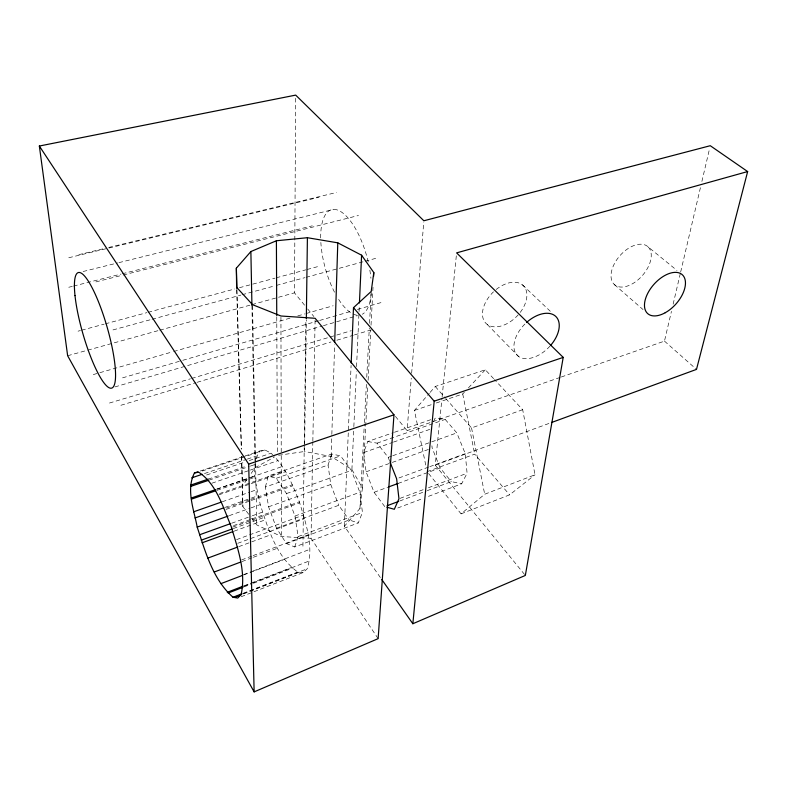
<?xml version="1.0" encoding="UTF-8"?>
<svg xmlns="http://www.w3.org/2000/svg" width="787" height="787" viewBox="0 0 787 787"><rect width="100%" height="100%" fill="white"/><g stroke="black" fill="none" stroke-linecap="round" stroke-linejoin="round"><path stroke-width="0.59" stroke-dasharray="3.94 2.95" d="M304.589 305.189L294.495 292.833L294.81 241.255M294.81 240.025L295.676 97.568M302.936 546.208L304.264 444.645M304.274 443.415L305.887 319.837M380.377 577.52L344.372 526.277L359.944 508.51L362.413 488.088L351.907 469.505L331.16 456.499L304.559 451.502L306.31 320.034M378.134 638.641L311.032 538.328L312.813 442.442M312.842 441.212L315.134 318.282M331.16 456.499L331.809 435.624M331.839 434.404L334.623 344.765M241.166 596.733L303.182 572.533L307.215 568.765C314.229 546.631 305.73 523.129 299.385 501.821C292.853 485.481 286.094 468.324 273.463 455.643M344.372 526.277L351.091 365.394M351.907 469.505L353.796 427.872M353.845 426.643L356.334 371.543M356.56 366.644L358.99 312.764M359.049 311.534L359.325 305.415M359.944 508.51L364.332 423.888M364.401 422.658L366.437 383.417M366.752 377.288L369.3 328.228M369.556 323.319L371.208 291.436M362.413 488.088L367.854 385.217M368.109 380.318L370.766 330.107M371.021 325.208L373.028 287.245M560.118 377.406L407.066 430.637L411.267 378.173M411.65 373.294L423.76 221.993M524.565 574.49L435.241 465.127L441.999 398.045M442.117 396.825L456.362 255.322M303.182 572.533L297.771 572.07C276.178 556.547 268.239 528.736 260.231 504.605C257.152 487.527 249.39 466.721 259.966 450.961L264.904 449.957L271.112 453.184L272.676 454.817M561.279 377.003L664.474 341.115L671.459 311.327M673.131 304.185L680.391 273.197M680.666 272.007L700.489 187.414M701.886 181.453L709.707 148.094M265.396 487.015L268.239 476.017L331.711 454.01L340.574 455.87L351.395 470.459L359.846 492.268L362.453 512.455L358.272 522.932L294.741 546.985L286.458 543.581L276.532 528.225L268.574 506.808L265.396 487.015L328.061 465.038L331.711 454.01M294.741 546.985L298.096 536.586L294.968 516.026L286.527 493.557L276.257 478.299L268.239 476.017M384.774 506.612L374.071 492.288L366.093 471.816L363.653 452.564L367.745 441.527L393.293 432.673M433.617 421.498L435.083 418.182L445.196 419.392L456.814 432.909L465.265 453.656L467.084 473.223L461.654 483.798L427.42 496.754M248.731 514.314L242.888 506.592L242.534 485.953L247.836 478.25M251.142 473.44L255.116 467.665L274.22 457.188M425.737 465.087L414.434 410.421L429.348 393.274M430.135 392.369L435.25 386.486L485.323 369.792L493.616 378.655M436.283 402.983L462.736 393.982L464.36 392.241M468.413 387.902L485.323 369.792M428.571 473.489L461.074 513.842L484.694 494.236L535.012 474.768L522.686 409.712L494.443 379.541M461.074 513.842L509.622 494.846L535.012 474.768M243.409 593.595L307.215 568.765M243.439 593.919L299.247 572.198M243.252 593.28L297.771 572.07M244.432 585.666L291.387 567.535M243.911 586.217L251.83 583.157M252.961 582.724L309.527 560.865M244.177 586.836L252.204 583.738M253.355 583.285L292.341 568.214M243.704 574.579L251.692 571.529M252.834 571.096L309.891 549.316M243.577 574.992L284.481 559.37M397.75 507.989L422.855 498.486M241.599 559.921L251.938 556.035M253.089 555.602L308.238 534.875M286.458 543.581L349.172 520L358.272 522.932M399.698 501.004L426.082 491.088M427.233 490.655L451.325 481.595L461.654 483.798M241.855 561.613L252.204 557.717M253.355 557.285L277.506 548.195M298.096 536.586L362.453 512.455M400.091 498.348L423.937 489.406M428.482 487.704L467.084 473.223M238.805 546.64L270.885 534.767M276.532 528.225L338.735 505.303L349.172 520M374.071 492.288L387.735 487.251M397.996 483.474L440.14 467.94L451.325 481.595M237.694 543.315L304.648 518.633M294.968 516.026L359.846 492.268M398.92 477.955L428.659 467.065M429.8 466.642L465.265 453.656M435.241 465.127L550.329 422.953M236.553 539.636L303.526 515.052M427.105 471.669L474.689 454.158L509.622 494.846M234.113 531.166L265.012 519.941M233.503 525.627L250.837 519.361M251.997 518.938L299.385 501.821M232.677 527.103L251.171 520.414M252.322 520L299.709 502.854M233.296 528.559L264.206 517.364M268.574 506.808L330.756 484.497L328.061 465.038M366.093 471.816L391.149 462.825M392.29 462.412L429.889 448.924M231.644 523.227L251.112 516.213M252.253 515.8L262.563 512.091M286.527 493.557L351.395 470.459M367.745 441.527L377.062 443.15L388.168 457.355L391.601 456.135M392.743 455.732L456.814 432.909M445.727 398.438L471.541 427.921L522.686 409.712M229.283 515.642L249.912 508.284M251.063 507.871L260.231 504.605M226.567 508.018L249.656 499.853M250.807 499.45L292.361 484.762M225.908 509.455L250.158 500.876M251.309 500.463L292.872 485.756M224.875 507.428L250.148 498.515M251.299 498.102L258.185 495.672M222.298 501.762L249.912 492.082M251.063 491.688L256.818 489.671M363.653 452.564L392.339 442.51M393.49 442.107L430.204 429.23M276.257 478.299L340.574 455.87M377.062 443.15L445.196 419.392M394.454 432.27L432.761 418.989M219.543 493.567L285.071 470.842M218.914 494.816L249.961 484.035M251.112 483.631L285.612 471.649M216.828 489.071L250.079 477.611M251.23 477.207L282.189 466.534M216.779 489.209L254.998 476.027M216.956 490.36L255.145 477.178M211.919 483.198L249.115 470.488M250.276 470.085L278.175 460.552M209.027 480.159L249.164 466.494M250.315 466.101L254.899 464.546M414.434 410.421L431.689 404.548M208.073 479.185L247.128 465.914M204.463 473.548L246.154 459.49M247.315 459.096L256.572 455.978M206.558 475.004L244.6 462.146M249.204 460.582L271.112 453.184M200.193 471.029L243.872 456.362M245.023 455.978L259.966 450.961M202.18 471.029L264.904 449.957M120.873 405.285L195.993 382.649M197.163 382.295L330.973 341.991M336.846 340.22L353.274 335.272M354.455 334.918L372.064 329.615M109.442 403.042L190.454 378.803M191.625 378.458L328.996 337.357M330.176 337.013L351.307 330.688M114.912 386.929L322.237 326.025M323.418 325.68L357.583 315.646M122.565 377.849L181.561 360.672M182.741 360.328L318.44 320.811M319.62 320.466L352.655 310.845M357.377 309.468L380.977 302.602M93.25 374.582L172.442 351.868M173.622 351.533L290.639 317.968M297.732 315.931L304.825 313.895M306.005 313.56L333.186 305.759M67.643 355.734L86.55 350.5M87.731 350.166L158.62 330.51M159.8 330.186L250.778 304.953M251.958 304.628L294.495 292.833M112.954 329.93L150.858 319.601M152.039 319.276L240.871 295.086M242.052 294.761L275.214 285.73M276.394 285.406L304.825 277.663M306.005 277.349L364.037 261.54M365.227 261.215L375.881 258.313M78.041 331.179L80.422 330.54M81.602 330.225L104.15 324.146M105.33 323.831L146.864 312.646M148.045 312.321L234.664 288.996M239.405 287.717L275.007 278.136M276.188 277.811L305.858 269.823M307.038 269.498L317.722 266.626M95.847 281.923L121.995 275.312M123.185 275.017L358.508 215.49M68.754 287.275L72.315 286.379M73.506 286.075L121.021 274.083M122.211 273.787L312.282 225.82M83.088 271.515L117.686 262.937M118.886 262.642L333.639 209.401M78.818 254.663L103.874 248.623M108.645 247.472L336.521 192.471M68.754 257.743L319.079 197.262M278.588 455.27L304.559 451.502M251.653 518.18L256.759 524.939L281.412 536.518L311.032 538.328M648.193 246.98A25.282 14.992 -48.8 0 1 631.872 284.097A25.282 14.992 -48.8 0 1 613.358 265.849A25.282 14.992 -48.8 0 1 648.193 246.98L677.007 270.453M614.421 284.609L643.058 309.576M664.474 341.115L696.495 369.388M522.479 284.884L550.615 311.593M487.32 324.519L518.623 356.491M435.25 386.486L444.921 397.514M307.697 308.986L313.905 316.59M395.418 416.382L407.066 430.637M440.14 467.94L432.161 448.108L431.915 445.747M388.168 457.355L389.506 460.739M330.756 484.497L338.735 505.303M471.541 427.921L484.694 494.236M462.736 393.982L474.689 454.158M236.7 289.744L241.245 449.013M241.452 456.362L242.888 506.592M236.976 290.177L241.491 449.249M241.698 456.588L242.534 485.953M252.548 305.907L255.559 462.53M255.588 463.759L256.759 524.939M251.938 305.572L255.116 467.665M276.758 316.817L277.388 452.987M280.939 317.23L281.234 454.433M281.234 455.663L281.412 536.518M356.727 315.164A54.578 21.583 74.6 0 1 337.741 297.939M334.524 292.203A54.578 21.583 74.6 0 1 320.86 242.406M320.702 237.959A54.578 21.583 74.6 0 1 339.443 210.857A54.578 21.583 74.6 0 1 368.208 261.943M369.841 270.108A54.578 21.583 74.6 0 1 370.923 278.273M371.159 293.777A54.578 21.583 74.6 0 1 362.295 314.259M550.044 346.054A27.378 16.704 -45.1 0 1 517.541 355.626A27.378 16.704 -45.1 0 1 525.598 323.359M496.154 289.498A26.551 16.911 -45.3 0 1 523.414 285.72A26.551 16.911 -45.3 0 1 519.686 313.088M518.23 314.82A26.551 16.911 -45.3 0 1 486.248 323.644A26.551 16.911 -45.3 0 1 493.508 291.81"/><path stroke-width="1.18" d="M306.33 318.804L307.402 237.713L276.404 240.763L250.876 251.545L236.356 268.16L236.621 287.294L252.519 304.677L280.939 316L315.134 318.282L393.972 414.818L378.134 638.641L254.132 691.891L67.643 355.734L39.35 146.028L295.686 95.109L423.859 220.773L710.268 145.713L747.65 171.556L696.495 369.388L551.48 422.53M334.701 342.306L337.78 242.839L307.402 237.713M351.189 362.935L353.491 307.678L371.208 291.436L373.805 272.548L361.597 255.204L337.78 242.839M359.433 302.965L361.597 255.204M373.609 276.227L373.805 272.548M747.65 171.556L456.608 252.883L563.207 357.387L525.342 575.435L412.85 623.737L434.188 401.173L353.491 307.678M194.448 472.957L198.698 472.2C216.838 484.231 223.006 507.428 231.191 526.454C237.556 548.264 246.252 571.588 241.127 594.48L237.782 598.051L233.031 597.254C212.864 579.488 205.407 551.766 197.193 527.093C194.015 509.799 185.771 489.691 194.448 472.957L197.891 471.797M234.329 597.471L241.156 594.805M233.031 597.254L242.121 593.723M227.256 592.306L243.291 586.108M228.122 593.044L243.026 587.279M220.852 583.669L242.445 575.425M387.076 505.746L398.547 501.437M214.261 572.001L240.704 562.046M207.866 558.091L237.654 547.063M388.876 486.828L397.996 483.474M202.062 542.814L232.962 531.589M201.246 540.177L232.155 528.972M199.573 534.776L230.493 523.64M197.193 527.093L228.132 516.056M194.999 517.974L223.724 507.841M193.523 511.845L221.147 502.165M191.3 497.994L215.618 489.612M191.487 499.155L215.795 490.763M190.68 486.405L207.876 480.542M254.132 691.891L248.692 464.114L393.972 414.818M434.188 401.173L563.207 357.387M190.847 485.038L208.073 479.185M191.733 477.837L202.151 474.325M386.899 507.212L394.326 509.287L398.96 498.771L396.628 478.791L389.949 461.871M381.793 579.527L412.85 623.737M39.35 146.028L248.692 464.114M236.356 268.16L236.946 288.957M250.876 251.545L251.938 305.572M276.404 240.763L276.749 315.597M526.493 322.532A27.378 16.704 -45.1 0 1 555.661 316.325A27.378 16.704 -45.1 0 1 550.802 345.178M75.001 295.587A60.166 12.553 73.9 0 0 109.206 387.794A60.166 12.553 73.9 0 0 100.677 307.471A60.166 12.553 73.9 0 0 75.001 295.587M665.222 312.734A26.03 14.756 -48.4 0 0 682.585 274.997A26.03 14.756 -48.4 0 0 647.081 294.702A26.03 14.756 -48.4 0 0 665.222 312.734"/></g></svg>
